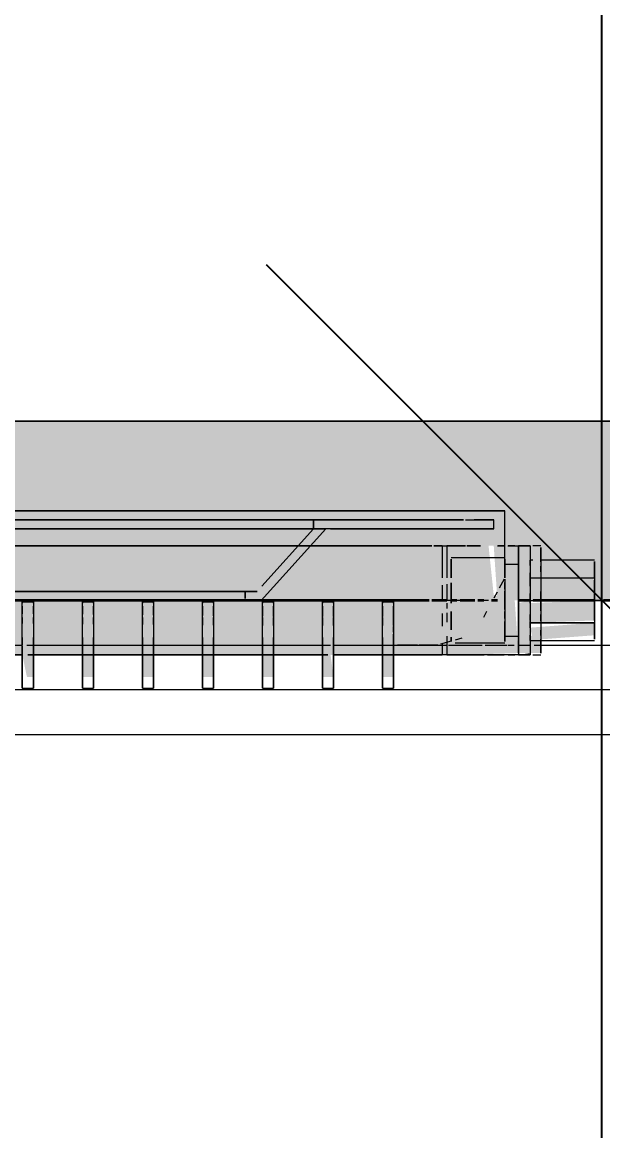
# Model space of a CAD drawing. Header units: millimetres. Extents: x -4029 to 232974, y -8553 to 104777.
# Drawn here: x 224783 to 224847.7, y 4140 to 4264.5 of the extents above; entities that cross this region are included whole.
import ezdxf

# ---------------------------------------------------------------- set-up
doc = ezdxf.new("R2010")
doc.units = ezdxf.units.MM
doc.linetypes.add('200_ШТРИХ_ш1п0_6_', pattern=[80, 50, -30])
for name, color, linetype, lineweight in [('5.1) Перегародка WD6', 6, 'Continuous', 9), ('A-AREA-1', 7, '200_ШТРИХ_ш1п0_6_', 35), ('A-FLOR', 7, 'Continuous', 9), ('E-LITE-EQPM', 7, 'Continuous', 9), ('S-STRS-4', 7, 'Continuous', 15)]:
    doc.layers.add(name, color=color, linetype=linetype, lineweight=lineweight)
doc.layers.add('E-LITE-EQPM-1', color=7, linetype='Continuous', lineweight=9, transparency=1)
doc.layers.add('E-LITE-EQPM-2', color=7, linetype='Continuous', lineweight=9, true_color=0x9bc7e8)
doc.layers.add('E-LITE-EQPM-3', color=7, linetype='Continuous', lineweight=9, true_color=0x7f7f7f, transparency=1)
doc.styles.add('ISOCPEUR_3', font='isocpeur.ttf', dxfattribs={"width": 0.9, "height": 125})
doc.dimstyles.new('ISO-2_5_0_9К_БОЛЬШОЙ_4', dxfattribs={"dimscale": 304.8, "dimtxt": 124.497647, "dimasz": 0.246063, "dimexe": 0.19685, "dimexo": 0.492126, "dimgap": 0, "dimtad": 1, "dimdec": 0, "dimrnd": 10, "dimzin": 0, "dimdsep": 46, "dimtxsty": 'ISOCPEUR_3', "dimblk1": 'OBLIQUE', "dimblk2": 'OBLIQUE', "dimsah": 1, "dimcen": 0.09, "dimdle": 0.19685, "dimazin": 0, "dimtfac": 1, "dimtdec": 4, "dimtix": 1, "dimtmove": 0, "dimatfit": 3, "dimfxl": 1, "dimtvp": 1, "dimtolj": 1, "dimtzin": 0, "dimarcsym": 2})

# ---------------------------------------------------------------- blocks, each defined once
blk = doc.blocks.new('Перекрытия 2 - Перекрытия 4-32990152-Разрез 4-4')
at = {"layer": 'S-STRS-4'}
blk.add_line((-15361, 4185), (-15693, 4185), dxfattribs=at)
blk = doc.blocks.new('Прожектор - Поз 3-33104719-Разрез 4-4')
at = {"layer": 'E-LITE-EQPM-1'}
for points in [[(-15697.03, 4193.9), (-15637.5, 4193.9), (-15637.5, 4206.1), (-15764.5, 4206.1), (-15764.5, 4193.9), (-15698.27, 4193.9)], [(-15636.59, 4193.9), (-15629.5, 4194.11), (-15629.91, 4200), (-15632.25, 4200.56), (-15632.83, 4206.1), (-15637.5, 4206.1), (-15637.5, 4193.9)], [(-15629.5, 4194.11), (-15627, 4194.11), (-15627, 4195.65), (-15628.2, 4196.1), (-15628.2, 4200), (-15629.5, 4199.69), (-15629.5, 4194.72)], [(-15628.2, 4197.5), (-15621, 4197.75), (-15621, 4200), (-15628.2, 4199.69), (-15628.2, 4197.66)], [(-15626.93, 4195.65), (-15621, 4196.1), (-15621, 4197.5), (-15628.2, 4196.95), (-15627.87, 4195.65), (-15627, 4195.65)], [(-15683.63, 4191.43), (-15683.63, 4193.9), (-15684.87, 4193.9), (-15684.35, 4191.43)], [(-15676.93, 4191.43), (-15676.93, 4193.9), (-15678.17, 4193.9), (-15678.17, 4191.43)], [(-15670.23, 4191.43), (-15670.23, 4193.9), (-15671.47, 4193.9), (-15671.47, 4191.43)], [(-15664.77, 4191.43), (-15663.53, 4191.43), (-15663.53, 4193.9), (-15664.77, 4193.9), (-15664.77, 4192.91)], [(-15656.83, 4191.43), (-15656.83, 4193.9), (-15658.07, 4193.9), (-15658.07, 4191.43)], [(-15650.46, 4191.43), (-15650.13, 4191.43), (-15650.46, 4193.9), (-15651.37, 4193.9), (-15651.37, 4191.43)], [(-15643.43, 4191.43), (-15643.43, 4193.9), (-15644.67, 4193.9), (-15644.67, 4191.43)], [(-15628.2, 4193.9), (-15628.2, 4194.11), (-15629.5, 4193.9)]]:
    blk.add_hatch(color=256, dxfattribs=at).paths.add_polyline_path(points)
at = {"layer": 'E-LITE-EQPM'}
for p, q in [((-15759, 4210), (-15643, 4210)), ((-15643, 4210), (-15759, 4210)), ((-15759, 4210), (-15643, 4210)), ((-15643, 4210), (-15759, 4210)), ((-15631, 4210), (-15643, 4210)), ((-15643, 4210), (-15631.47, 4210)), ((-15632.25, 4210), (-15643, 4210)), ((-15643, 4210), (-15632.25, 4210)), ((-15631.47, 4210), (-15631, 4210)), ((-15631, 4202.5), (-15631, 4210)), ((-15751, 4208), (-15651, 4208)), ((-15652.35, 4208), (-15749.65, 4208)), ((-15749.65, 4208), (-15652.35, 4208)), ((-15652.35, 4208), (-15749.65, 4208)), ((-15658.2, 4200), (-15651, 4208)), ((-15651, 4208), (-15658.2, 4200)), ((-15652.35, 4208), (-15658.13, 4201.57)), ((-15658.13, 4201.57), (-15652.35, 4208)), ((-15652.35, 4208), (-15651, 4208)), ((-15747.94, 4206.1), (-15654.06, 4206.1)), ((-15654.06, 4206.1), (-15747.94, 4206.1)), ((-15654.06, 4206.1), (-15652.71, 4206.1)), ((-15652.71, 4206.1), (-15654.06, 4206.1)), ((-15652.71, 4206.1), (-15639.16, 4206.1)), ((-15639.16, 4206.1), (-15652.71, 4206.1)), ((-15638.93, 4206.1), (-15637.5, 4206.1)), ((-15638, 4206.1), (-15638.93, 4206.1)), ((-15638, 4206.1), (-15638, 4202.5)), ((-15637.5, 4206.1), (-15637.5, 4202.5)), ((-15628.2, 4206.1), (-15629.5, 4206.1)), ((-15629.5, 4206.1), (-15629.5, 4205.89)), ((-15629.5, 4205.89), (-15629.5, 4206.1)), ((-15629.5, 4206.1), (-15628.2, 4206.1)), ((-15629.5, 4206.1), (-15629.5, 4193.9)), ((-15628.2, 4206.1), (-15629.5, 4206.1)), ((-15629.5, 4205.89), (-15629.5, 4202.02)), ((-15629.5, 4205.28), (-15629.5, 4205.89)), ((-15629.5, 4205.89), (-15629.5, 4202)), ((-15629.5, 4205.89), (-15629.5, 4202.02)), ((-15629.5, 4200), (-15629.5, 4205.89)), ((-15628.2, 4206.1), (-15628.2, 4193.9)), ((-15627, 4206.1), (-15627.87, 4206.1)), ((-15627, 4206.1), (-15627.87, 4206.1)), ((-15627, 4205.28), (-15627, 4205.89)), ((-15627, 4205.89), (-15627, 4200)), ((-15627, 4204.31), (-15627, 4205.89)), ((-15627, 4205.89), (-15627, 4200)), ((-15631, 4204.75), (-15637.01, 4204.75)), ((-15631, 4204.75), (-15637.01, 4204.75)), ((-15637.01, 4204.59), (-15637.01, 4203.36)), ((-15637.01, 4202.51), (-15637.01, 4204.59)), ((-15637.01, 4204.59), (-15637.01, 4202.51)), ((-15637.01, 4202.51), (-15637.01, 4204.59)), ((-15631, 4202.51), (-15631, 4204.59)), ((-15631, 4204.59), (-15631, 4204.11)), ((-15631, 4204.11), (-15631, 4204.59)), ((-15631, 4204.59), (-15631, 4202.51)), ((-15629.5, 4204.31), (-15629.5, 4205.28)), ((-15627, 4204.31), (-15627, 4205.28)), ((-15637.01, 4203.36), (-15637.01, 4202.51)), ((-15631, 4204.11), (-15631, 4203.36)), ((-15631, 4203.36), (-15631, 4204.11)), ((-15629.5, 4204), (-15631, 4204)), ((-15629.5, 4204), (-15631, 4204)), ((-15631, 4203.46), (-15631, 4203.46)), ((-15631, 4203.46), (-15631, 4203.46)), ((-15631, 4203.36), (-15631, 4202.51)), ((-15631, 4202.51), (-15631, 4203.36)), ((-15629.5, 4203.05), (-15629.5, 4204.31)), ((-15629.5, 4203.46), (-15629.5, 4204)), ((-15629.5, 4204), (-15629.5, 4203.86)), ((-15629.5, 4203.86), (-15629.5, 4203.46)), ((-15629.5, 4203.46), (-15629.5, 4203.46)), ((-15627.87, 4204.5), (-15628.2, 4204.5)), ((-15627.87, 4204.5), (-15628.2, 4204.5)), ((-15628.2, 4203.9), (-15628.2, 4204.5)), ((-15628.2, 4204.5), (-15628.2, 4204.35)), ((-15628.2, 4204.35), (-15628.2, 4203.9)), ((-15628.2, 4203.9), (-15628.2, 4204.35)), ((-15628.2, 4204.35), (-15628.2, 4203.9)), ((-15621, 4204.5), (-15627, 4204.5)), ((-15621, 4204.5), (-15627, 4204.5)), ((-15627, 4203.19), (-15627, 4203.81)), ((-15627, 4203.19), (-15627, 4203.81)), ((-15621, 4203.18), (-15621, 4204.35)), ((-15621, 4204.35), (-15621, 4200)), ((-15621, 4202.52), (-15621, 4204.35)), ((-15621, 4204.35), (-15621, 4200)), ((-15631.07, 4202.37), (-15631.63, 4201.35)), ((-15631, 4202.37), (-15631, 4200)), ((-15631, 4202.37), (-15631, 4200)), ((-15629.5, 4200), (-15629.5, 4203.05)), ((-15629.5, 4202), (-15629.5, 4202.83)), ((-15629.5, 4202.83), (-15629.5, 4202)), ((-15629.5, 4202), (-15629.5, 4202.83)), ((-15629.5, 4202.83), (-15629.5, 4202)), ((-15628.2, 4202.29), (-15628.2, 4203.06)), ((-15628.2, 4202.29), (-15628.2, 4203.06)), ((-15628.2, 4202.5), (-15627, 4202.5)), ((-15628.2, 4202.5), (-15627, 4202.5)), ((-15628.2, 4202.5), (-15627, 4202.5)), ((-15628.2, 4202.5), (-15627, 4202.5)), ((-15628.2, 4202.25), (-15628.2, 4201.59)), ((-15628.2, 4201.59), (-15628.2, 4202.25)), ((-15628.2, 4201.58), (-15628.2, 4202.25)), ((-15628.2, 4202.25), (-15628.2, 4201.58)), ((-15628.2, 4202.25), (-15628.2, 4201.58)), ((-15628.2, 4202.25), (-15628.2, 4201.59)), ((-15628.2, 4201.59), (-15628.2, 4202.25)), ((-15628.2, 4201.58), (-15628.2, 4202.25)), ((-15628.2, 4202.25), (-15628.2, 4201.58)), ((-15627, 4202.5), (-15621, 4202.5)), ((-15627, 4202.5), (-15621, 4202.5)), ((-15627, 4202.5), (-15621, 4202.5)), ((-15627, 4202.5), (-15621, 4202.5)), ((-15621, 4202.52), (-15621, 4203.18)), ((-15621, 4200), (-15621, 4202.25)), ((-15621, 4200), (-15621, 4202.25)), ((-15621, 4202.25), (-15621, 4200)), ((-15621, 4201.16), (-15621, 4202.25)), ((-15621, 4200), (-15621, 4202.25)), ((-15621, 4202.25), (-15621, 4200)), ((-15658.65, 4201), (-15743.35, 4201)), ((-15742, 4201), (-15660, 4201)), ((-15660, 4201), (-15742, 4201)), ((-15660, 4201), (-15742, 4201)), ((-15742, 4201), (-15660, 4201)), ((-15660, 4201), (-15742, 4201)), ((-15660, 4201), (-15660, 4200.21)), ((-15660, 4201), (-15660, 4200.21)), ((-15660, 4201), (-15660, 4200.21)), ((-15660, 4201), (-15658.65, 4201)), ((-15660, 4200.21), (-15660, 4201)), ((-15638, 4201.7), (-15638, 4200)), ((-15637.5, 4201.82), (-15637.5, 4200)), ((-15637.01, 4201.94), (-15637.01, 4200)), ((-15637.01, 4200), (-15637.01, 4201.94)), ((-15637.01, 4201.94), (-15637.01, 4200)), ((-15637.01, 4200), (-15637.01, 4201.94)), ((-15631.86, 4200.92), (-15632.23, 4200.25)), ((-15631, 4201.23), (-15631, 4202.01)), ((-15631, 4201.23), (-15631, 4202.01)), ((-15631, 4202), (-15631, 4201.24)), ((-15631, 4201.24), (-15631, 4202)), ((-15631, 4202), (-15631, 4201.24)), ((-15631, 4201.24), (-15631, 4202)), ((-15631, 4200), (-15631, 4201.04)), ((-15631, 4201.04), (-15631, 4200)), ((-15631, 4200), (-15631, 4201.04)), ((-15631, 4200), (-15631, 4201.04)), ((-15631, 4201.04), (-15631, 4200)), ((-15631, 4200), (-15631, 4201.04)), ((-15629.5, 4200), (-15629.5, 4201.04)), ((-15629.5, 4201.04), (-15629.5, 4200)), ((-15629.5, 4201.04), (-15629.5, 4200)), ((-15629.5, 4201.04), (-15629.5, 4200)), ((-15629.5, 4201.04), (-15629.5, 4200)), ((-15629.5, 4200), (-15629.5, 4201.04)), ((-15629.5, 4201.04), (-15629.5, 4200)), ((-15627, 4200), (-15627, 4200.98)), ((-15627, 4200), (-15627, 4200.98)), ((-15621, 4200), (-15621, 4201.16)), ((-15717.9, 4200), (-15660, 4200)), ((-15660, 4200), (-15717.9, 4200)), ((-15660, 4200), (-15717.9, 4200)), ((-15717.9, 4200), (-15660, 4200)), ((-15660, 4200), (-15717.9, 4200)), ((-15658.2, 4200), (-15717.9, 4200)), ((-15683.63, 4199.84), (-15684.87, 4199.84)), ((-15684.87, 4199.84), (-15684.87, 4199.68)), ((-15684.87, 4199.68), (-15684.87, 4199.84)), ((-15684.87, 4199.84), (-15683.63, 4199.84)), ((-15684.87, 4199.84), (-15684.87, 4199.68)), ((-15684.87, 4197.2), (-15684.87, 4199.68)), ((-15683.63, 4199.68), (-15683.63, 4199.84)), ((-15683.63, 4199.84), (-15683.63, 4199.68)), ((-15683.63, 4199.68), (-15683.63, 4199.84)), ((-15683.63, 4199.68), (-15683.63, 4197.2)), ((-15676.93, 4199.84), (-15678.17, 4199.84)), ((-15678.17, 4199.84), (-15678.17, 4199.68)), ((-15678.17, 4199.68), (-15678.17, 4199.84)), ((-15678.17, 4199.84), (-15676.93, 4199.84)), ((-15678.17, 4199.84), (-15678.17, 4199.68)), ((-15678.17, 4197.2), (-15678.17, 4199.68)), ((-15676.93, 4199.68), (-15676.93, 4199.84)), ((-15676.93, 4199.84), (-15676.93, 4199.68)), ((-15676.93, 4199.68), (-15676.93, 4199.84)), ((-15676.93, 4199.68), (-15676.93, 4197.2)), ((-15670.23, 4199.84), (-15671.47, 4199.84)), ((-15671.47, 4199.84), (-15671.47, 4199.68)), ((-15671.47, 4199.68), (-15671.47, 4199.84)), ((-15671.47, 4199.84), (-15670.23, 4199.84)), ((-15671.47, 4199.84), (-15671.47, 4199.68)), ((-15671.47, 4197.2), (-15671.47, 4199.68)), ((-15670.23, 4199.68), (-15670.23, 4199.84)), ((-15670.23, 4199.84), (-15670.23, 4199.68)), ((-15670.23, 4199.68), (-15670.23, 4199.84)), ((-15670.23, 4199.68), (-15670.23, 4197.2)), ((-15663.53, 4199.84), (-15664.77, 4199.84)), ((-15664.77, 4199.84), (-15664.77, 4199.68)), ((-15664.77, 4199.68), (-15664.77, 4199.84)), ((-15664.77, 4199.84), (-15663.53, 4199.84)), ((-15664.77, 4199.84), (-15664.77, 4199.68)), ((-15664.77, 4197.2), (-15664.77, 4199.68)), ((-15663.53, 4199.68), (-15663.53, 4199.84)), ((-15663.53, 4199.84), (-15663.53, 4199.68)), ((-15663.53, 4199.68), (-15663.53, 4199.84)), ((-15663.53, 4199.68), (-15663.53, 4197.2)), ((-15658.2, 4200), (-15660, 4200)), ((-15656.83, 4199.84), (-15658.07, 4199.84)), ((-15658.07, 4199.84), (-15658.07, 4199.68)), ((-15658.07, 4199.68), (-15658.07, 4199.84)), ((-15658.07, 4199.84), (-15656.83, 4199.84)), ((-15658.07, 4199.84), (-15658.07, 4199.68)), ((-15658.07, 4198.24), (-15658.07, 4199.68)), ((-15656.83, 4199.68), (-15656.83, 4199.84)), ((-15656.83, 4199.84), (-15656.83, 4199.68)), ((-15656.83, 4199.68), (-15656.83, 4199.84)), ((-15656.83, 4199.68), (-15656.83, 4197.2)), ((-15650.13, 4199.84), (-15651.37, 4199.84)), ((-15651.37, 4199.84), (-15651.37, 4199.68)), ((-15651.37, 4199.68), (-15651.37, 4199.84)), ((-15651.37, 4199.84), (-15650.13, 4199.84)), ((-15651.37, 4199.84), (-15651.37, 4199.68)), ((-15651.37, 4197.2), (-15651.37, 4199.68)), ((-15650.13, 4199.68), (-15650.13, 4199.84)), ((-15650.13, 4199.84), (-15650.13, 4199.68)), ((-15650.13, 4199.68), (-15650.13, 4199.84)), ((-15650.13, 4199.68), (-15650.13, 4197.2)), ((-15643.43, 4199.84), (-15644.67, 4199.84)), ((-15644.67, 4199.84), (-15644.67, 4199.68)), ((-15644.67, 4199.68), (-15644.67, 4199.84)), ((-15644.67, 4199.84), (-15643.43, 4199.84)), ((-15644.67, 4199.84), (-15644.67, 4199.68)), ((-15644.67, 4197.2), (-15644.67, 4199.68)), ((-15643.43, 4199.68), (-15643.43, 4199.84)), ((-15643.43, 4199.84), (-15643.43, 4199.68)), ((-15643.43, 4199.68), (-15643.43, 4199.84)), ((-15643.43, 4199.68), (-15643.43, 4197.2)), ((-15637.5, 4199.69), (-15637.5, 4199.08)), ((-15637.01, 4200), (-15637.01, 4199.68)), ((-15637.01, 4199.68), (-15637.01, 4200)), ((-15637.01, 4200), (-15637.01, 4199.68)), ((-15637.01, 4199.68), (-15637.01, 4200)), ((-15631, 4199.68), (-15631, 4200)), ((-15631, 4200), (-15631, 4195.41)), ((-15631, 4200), (-15631, 4199.68)), ((-15631, 4198.96), (-15631, 4200)), ((-15631, 4199.68), (-15631, 4200)), ((-15631, 4200), (-15631, 4195.41)), ((-15631, 4200), (-15631, 4199.68)), ((-15631, 4198.96), (-15631, 4200)), ((-15631, 4198.96), (-15631, 4199.68)), ((-15631, 4199.68), (-15631, 4198.96)), ((-15631, 4198.96), (-15631, 4199.68)), ((-15631, 4199.68), (-15631, 4198.96)), ((-15629.5, 4198.96), (-15629.5, 4200)), ((-15629.5, 4200), (-15629.5, 4198.96)), ((-15629.5, 4200), (-15629.5, 4198.96)), ((-15629.5, 4199.68), (-15629.5, 4200)), ((-15629.5, 4200), (-15629.5, 4198.96)), ((-15629.5, 4199.68), (-15629.5, 4200)), ((-15629.5, 4198.96), (-15629.5, 4200)), ((-15629.5, 4200), (-15629.5, 4198.96)), ((-15629.5, 4199.69), (-15629.5, 4198.96)), ((-15629.5, 4198.42), (-15629.5, 4199.68)), ((-15629.5, 4194.11), (-15629.5, 4199.68)), ((-15628.2, 4200.76), (-15628.2, 4200)), ((-15628.2, 4200), (-15628.2, 4200.76)), ((-15628.2, 4200), (-15628.2, 4200.76)), ((-15628.2, 4200.76), (-15628.2, 4200)), ((-15628.2, 4200.76), (-15628.2, 4200)), ((-15628.2, 4200.76), (-15628.2, 4200)), ((-15628.2, 4200), (-15628.2, 4200.76)), ((-15628.2, 4200), (-15628.2, 4200.76)), ((-15628.2, 4200.76), (-15628.2, 4200)), ((-15628.2, 4200), (-15628.2, 4199.68)), ((-15628.2, 4199.68), (-15628.2, 4200)), ((-15628.2, 4199.69), (-15628.2, 4200)), ((-15628.2, 4200), (-15628.2, 4199.69)), ((-15628.2, 4200), (-15627.87, 4200)), ((-15628.2, 4200), (-15627.87, 4200)), ((-15628.2, 4200), (-15628.2, 4199.68)), ((-15628.2, 4199.68), (-15628.2, 4200)), ((-15628.2, 4199.69), (-15628.2, 4200)), ((-15628.2, 4200), (-15628.2, 4199.69)), ((-15628.2, 4200), (-15627.87, 4200)), ((-15628.2, 4200), (-15627.87, 4200)), ((-15627.87, 4200), (-15627, 4200)), ((-15627.87, 4200), (-15627, 4200)), ((-15627.87, 4200), (-15627, 4200)), ((-15627.87, 4200), (-15627, 4200)), ((-15627, 4199.68), (-15627, 4200)), ((-15627, 4200), (-15627, 4194.11)), ((-15627, 4200), (-15621, 4200)), ((-15627, 4200), (-15621, 4200)), ((-15627, 4199.68), (-15627, 4200)), ((-15627, 4200), (-15627, 4194.11)), ((-15627, 4200), (-15621, 4200)), ((-15627, 4200), (-15621, 4200)), ((-15627, 4198.83), (-15627, 4199.68)), ((-15627, 4198.83), (-15627, 4199.68)), ((-15621, 4197.75), (-15621, 4200)), ((-15621, 4200), (-15621, 4195.65)), ((-15621, 4197.75), (-15621, 4200)), ((-15621, 4200), (-15621, 4197.75)), ((-15621, 4197.75), (-15621, 4200)), ((-15621, 4200), (-15621, 4195.65)), ((-15621, 4197.75), (-15621, 4200)), ((-15621, 4200), (-15621, 4197.75)), ((-15684.87, 4199.36), (-15684.87, 4198.51)), ((-15684.87, 4199.35), (-15684.87, 4198.53)), ((-15683.63, 4198.5), (-15683.63, 4199.36)), ((-15683.63, 4198.52), (-15683.63, 4199.35)), ((-15678.17, 4199.36), (-15678.17, 4198.44)), ((-15678.17, 4199.35), (-15678.17, 4198.46)), ((-15676.93, 4198.43), (-15676.93, 4199.36)), ((-15676.93, 4198.45), (-15676.93, 4199.35)), ((-15671.47, 4199.36), (-15671.47, 4198.37)), ((-15671.47, 4199.35), (-15671.47, 4198.39)), ((-15670.23, 4198.35), (-15670.23, 4199.36)), ((-15670.23, 4198.38), (-15670.23, 4199.35)), ((-15664.77, 4199.36), (-15664.77, 4198.29)), ((-15664.77, 4199.35), (-15664.77, 4198.32)), ((-15663.53, 4198.28), (-15663.53, 4199.36)), ((-15663.53, 4198.31), (-15663.53, 4199.35)), ((-15658.07, 4199.36), (-15658.07, 4198.22)), ((-15658.07, 4199.35), (-15658.07, 4198.25)), ((-15656.83, 4198.21), (-15656.83, 4199.36)), ((-15656.83, 4198.24), (-15656.83, 4199.35)), ((-15651.37, 4199.36), (-15651.37, 4198.21)), ((-15651.37, 4199.35), (-15651.37, 4198.24)), ((-15650.13, 4198.21), (-15650.13, 4199.36)), ((-15650.13, 4198.24), (-15650.13, 4199.35)), ((-15644.67, 4199.36), (-15644.67, 4198.21)), ((-15644.67, 4199.35), (-15644.67, 4198.24)), ((-15643.43, 4198.06), (-15643.43, 4199.36)), ((-15643.43, 4198.24), (-15643.43, 4199.35)), ((-15638, 4198.54), (-15638, 4197.11)), ((-15637.5, 4198.59), (-15637.5, 4197.58)), ((-15637.01, 4198.77), (-15637.01, 4196.69)), ((-15637.01, 4196.69), (-15637.01, 4198.77)), ((-15637.01, 4198.77), (-15637.01, 4197.62)), ((-15637.01, 4196.69), (-15637.01, 4198.77)), ((-15633.04, 4198.77), (-15633.41, 4198.08)), ((-15631, 4197.99), (-15631, 4198.77)), ((-15631, 4197.99), (-15631, 4198.77)), ((-15631, 4198.76), (-15631, 4198)), ((-15631, 4198), (-15631, 4198.76)), ((-15631, 4198.76), (-15631, 4198)), ((-15631, 4198), (-15631, 4198.76)), ((-15629.5, 4196.95), (-15629.5, 4198.42)), ((-15628.2, 4197.75), (-15628.2, 4198.42)), ((-15628.2, 4198.42), (-15628.2, 4197.75)), ((-15628.2, 4198.42), (-15628.2, 4197.75)), ((-15628.2, 4197.75), (-15628.2, 4198.42)), ((-15628.2, 4198.42), (-15628.2, 4197.75)), ((-15628.2, 4198.41), (-15628.2, 4197.75)), ((-15628.2, 4197.75), (-15628.2, 4198.41)), ((-15628.2, 4198.41), (-15628.2, 4197.75)), ((-15628.2, 4197.75), (-15628.2, 4198.41)), ((-15627, 4197.73), (-15627, 4198.42)), ((-15627, 4197.73), (-15627, 4198.42)), ((-15684.87, 4198.07), (-15684.87, 4197.41)), ((-15684.87, 4198.05), (-15684.87, 4197.44)), ((-15683.63, 4197.4), (-15683.63, 4198.07)), ((-15683.63, 4197.43), (-15683.63, 4198.05)), ((-15678.17, 4198.07), (-15678.17, 4197.35)), ((-15678.17, 4198.05), (-15678.17, 4197.38)), ((-15676.93, 4197.34), (-15676.93, 4198.07)), ((-15676.93, 4197.37), (-15676.93, 4198.05)), ((-15671.47, 4198.07), (-15671.47, 4197.3)), ((-15671.47, 4198.05), (-15671.47, 4197.33)), ((-15670.23, 4197.29), (-15670.23, 4198.07)), ((-15670.23, 4197.32), (-15670.23, 4198.05)), ((-15664.77, 4198.07), (-15664.77, 4197.24)), ((-15664.77, 4198.05), (-15664.77, 4197.27)), ((-15663.53, 4197.23), (-15663.53, 4198.07)), ((-15663.53, 4197.26), (-15663.53, 4198.05)), ((-15658.07, 4197.2), (-15658.07, 4198.24)), ((-15658.07, 4198.07), (-15658.07, 4197.2)), ((-15658.07, 4198.05), (-15658.07, 4197.22)), ((-15656.83, 4197.2), (-15656.83, 4198.07)), ((-15656.83, 4197.22), (-15656.83, 4198.05)), ((-15651.37, 4198.07), (-15651.37, 4197.2)), ((-15651.37, 4198.05), (-15651.37, 4197.22)), ((-15650.13, 4197.2), (-15650.13, 4198.07)), ((-15650.13, 4197.22), (-15650.13, 4198.05)), ((-15644.67, 4198.07), (-15644.67, 4197.2)), ((-15644.67, 4198.05), (-15644.67, 4197.22)), ((-15643.43, 4197.2), (-15643.43, 4198.07)), ((-15643.43, 4197.22), (-15643.43, 4198.05)), ((-15637.01, 4197.62), (-15637.01, 4196.69)), ((-15631, 4195.41), (-15631, 4197.62)), ((-15631, 4196.64), (-15631, 4197.62)), ((-15629.5, 4198), (-15629.5, 4197.17)), ((-15629.5, 4197.17), (-15629.5, 4198)), ((-15629.5, 4198), (-15629.5, 4194.11)), ((-15629.5, 4198), (-15629.5, 4197.17)), ((-15629.5, 4197.17), (-15629.5, 4198)), ((-15629.5, 4197.98), (-15629.5, 4194.11)), ((-15629.5, 4197.98), (-15629.5, 4194.11)), ((-15628.2, 4196.94), (-15628.2, 4197.65)), ((-15628.2, 4196.94), (-15628.2, 4197.65)), ((-15628.2, 4197.5), (-15627.87, 4197.5)), ((-15627.87, 4197.5), (-15628.2, 4197.5)), ((-15628.2, 4197.5), (-15627.87, 4197.5)), ((-15627.87, 4197.5), (-15628.2, 4197.5)), ((-15627.87, 4197.5), (-15627, 4197.5)), ((-15627, 4197.5), (-15627.87, 4197.5)), ((-15627.87, 4197.5), (-15627, 4197.5)), ((-15627, 4197.5), (-15627.87, 4197.5)), ((-15627, 4197.5), (-15621, 4197.5)), ((-15621, 4197.5), (-15627, 4197.5)), ((-15627, 4197.5), (-15621, 4197.5)), ((-15621, 4197.5), (-15627, 4197.5)), ((-15621, 4195.65), (-15621, 4197.48)), ((-15621, 4195.65), (-15621, 4197.48)), ((-15684.87, 4195.86), (-15684.87, 4196.89)), ((-15684.87, 4195.86), (-15684.87, 4195)), ((-15684.87, 4195), (-15684.87, 4195.86)), ((-15683.63, 4196.89), (-15683.63, 4195.22)), ((-15683.63, 4195), (-15683.63, 4195.86)), ((-15678.17, 4195.86), (-15678.17, 4196.89)), ((-15678.17, 4195.86), (-15678.17, 4195.22)), ((-15678.17, 4195), (-15678.17, 4195.86)), ((-15676.93, 4196.89), (-15676.93, 4195.22)), ((-15676.93, 4195), (-15676.93, 4195.86)), ((-15671.47, 4195), (-15671.47, 4196.89)), ((-15671.47, 4195.86), (-15671.47, 4195.22)), ((-15670.23, 4196.89), (-15670.23, 4195.22)), ((-15670.23, 4195), (-15670.23, 4195.86)), ((-15664.77, 4195.22), (-15664.77, 4196.89)), ((-15664.77, 4195.86), (-15664.77, 4195.22)), ((-15663.53, 4196.89), (-15663.53, 4195.22)), ((-15663.53, 4195), (-15663.53, 4195.86)), ((-15658.07, 4195), (-15658.07, 4196.89)), ((-15658.07, 4195.86), (-15658.07, 4195.22)), ((-15656.83, 4196.89), (-15656.83, 4195.22)), ((-15656.83, 4195.22), (-15656.83, 4195.86)), ((-15651.37, 4195), (-15651.37, 4196.89)), ((-15651.37, 4195.86), (-15651.37, 4195.22)), ((-15650.13, 4196.89), (-15650.13, 4195.22)), ((-15650.13, 4195), (-15650.13, 4195.86)), ((-15644.67, 4195.86), (-15644.67, 4196.89)), ((-15644.67, 4195.86), (-15644.67, 4195.22)), ((-15644.67, 4195), (-15644.67, 4195.86)), ((-15643.43, 4196.43), (-15643.43, 4197.08)), ((-15643.43, 4196.89), (-15643.43, 4195.22)), ((-15643.43, 4195.22), (-15643.43, 4195.86)), ((-15637.5, 4195.99), (-15637.5, 4195.16)), ((-15637.01, 4195.89), (-15637.01, 4195.41)), ((-15637.01, 4195.41), (-15637.01, 4195.89)), ((-15637.01, 4195.89), (-15637.01, 4195.41)), ((-15637.01, 4195.41), (-15637.01, 4195.89)), ((-15631, 4195.41), (-15631, 4196.64)), ((-15631, 4196.54), (-15631, 4196.14)), ((-15631, 4196.14), (-15631, 4196.54)), ((-15631, 4196.54), (-15631, 4196.54)), ((-15631, 4196), (-15629.5, 4196)), ((-15631, 4196), (-15629.5, 4196)), ((-15629.5, 4195.69), (-15629.5, 4196.95)), ((-15629.5, 4196.54), (-15629.5, 4196.54)), ((-15629.5, 4196.54), (-15629.5, 4196.14)), ((-15629.5, 4196.14), (-15629.5, 4196.54)), ((-15628.2, 4196.1), (-15628.2, 4195.65)), ((-15628.2, 4195.65), (-15628.2, 4196.1)), ((-15628.2, 4196.1), (-15628.2, 4195.65)), ((-15628.2, 4195.5), (-15628.2, 4196.1)), ((-15627, 4196.07), (-15627, 4196.68)), ((-15627, 4196.07), (-15627, 4196.68)), ((-15717.13, 4195), (-15684.87, 4195)), ((-15684.87, 4195.82), (-15684.87, 4195.19)), ((-15683.63, 4195.19), (-15683.63, 4195.82)), ((-15683.63, 4195.22), (-15683.63, 4195)), ((-15683.63, 4195), (-15678.17, 4195)), ((-15678.17, 4195.82), (-15678.17, 4195.19)), ((-15678.17, 4195.22), (-15678.17, 4195)), ((-15676.93, 4195.19), (-15676.93, 4195.82)), ((-15676.93, 4195.22), (-15676.93, 4195)), ((-15676.93, 4195), (-15671.47, 4195)), ((-15671.47, 4195.82), (-15671.47, 4195.19)), ((-15671.47, 4195.22), (-15671.47, 4195)), ((-15670.23, 4195.19), (-15670.23, 4195.82)), ((-15670.23, 4195.22), (-15670.23, 4195)), ((-15670.23, 4195), (-15664.77, 4195)), ((-15664.77, 4195.82), (-15664.77, 4195.19)), ((-15664.77, 4195.22), (-15664.77, 4195)), ((-15664.77, 4195), (-15664.77, 4195.22)), ((-15663.53, 4195.19), (-15663.53, 4195.82)), ((-15663.53, 4195.22), (-15663.53, 4195)), ((-15663.53, 4195), (-15658.07, 4195)), ((-15658.07, 4195.82), (-15658.07, 4195.19)), ((-15658.07, 4195.22), (-15658.07, 4195)), ((-15656.83, 4195.19), (-15656.83, 4195.82)), ((-15656.83, 4195), (-15656.83, 4195.22)), ((-15656.83, 4195.22), (-15656.83, 4195)), ((-15656.83, 4195), (-15651.37, 4195)), ((-15651.37, 4195.82), (-15651.37, 4195.19)), ((-15651.37, 4195.22), (-15651.37, 4195)), ((-15650.13, 4195.19), (-15650.13, 4195.82)), ((-15650.13, 4195.22), (-15650.13, 4195)), ((-15650.13, 4195), (-15644.67, 4195)), ((-15644.67, 4195.82), (-15644.67, 4195.19)), ((-15644.67, 4195.22), (-15644.67, 4195)), ((-15643.43, 4195), (-15643.43, 4195.22)), ((-15643.43, 4195.22), (-15643.43, 4195)), ((-15643.43, 4195), (-15643, 4195)), ((-15640.75, 4195), (-15643, 4195)), ((-15639.82, 4195), (-15640.57, 4195)), ((-15638.5, 4195), (-15639.82, 4195)), ((-15637.01, 4195.44), (-15638.19, 4195.09)), ((-15638, 4195.11), (-15638, 4193.9)), ((-15637.5, 4195.16), (-15637.5, 4193.9)), ((-15635.8, 4195.79), (-15636.57, 4195.57)), ((-15636.56, 4195.25), (-15631, 4195.25)), ((-15636.56, 4195.25), (-15631, 4195.25)), ((-15629.5, 4194.11), (-15629.5, 4195.69)), ((-15628.2, 4195.65), (-15628.2, 4195.5)), ((-15628.2, 4195.5), (-15627, 4195.5)), ((-15628.2, 4195.5), (-15627, 4195.5)), ((-15627, 4194.11), (-15627, 4195.65)), ((-15627, 4194.72), (-15627, 4195.65)), ((-15627, 4195.5), (-15621, 4195.5)), ((-15627, 4195.5), (-15621, 4195.5)), ((-15627, 4194.11), (-15627, 4194.72)), ((-15690.33, 4193.9), (-15684.87, 4193.9)), ((-15684.87, 4193.9), (-15690.33, 4193.9)), ((-15684.25, 4193.9), (-15683.63, 4193.9)), ((-15683.63, 4193.9), (-15684.25, 4193.9)), ((-15683.63, 4193.9), (-15678.17, 4193.9)), ((-15678.17, 4193.9), (-15683.63, 4193.9)), ((-15678.17, 4193.9), (-15676.93, 4193.9)), ((-15676.93, 4193.9), (-15678.17, 4193.9)), ((-15676.93, 4193.9), (-15671.47, 4193.9)), ((-15671.47, 4193.9), (-15676.93, 4193.9)), ((-15671.47, 4193.9), (-15670.23, 4193.9)), ((-15670.23, 4193.9), (-15671.47, 4193.9)), ((-15670.23, 4193.9), (-15664.77, 4193.9)), ((-15664.77, 4193.9), (-15670.23, 4193.9)), ((-15664.77, 4193.9), (-15663.53, 4193.9)), ((-15663.53, 4193.9), (-15664.77, 4193.9)), ((-15663.53, 4193.9), (-15658.07, 4193.9)), ((-15658.07, 4193.9), (-15663.53, 4193.9)), ((-15658.07, 4193.9), (-15656.83, 4193.9)), ((-15656.83, 4193.9), (-15658.07, 4193.9)), ((-15656.83, 4193.9), (-15651.37, 4193.9)), ((-15651.37, 4193.9), (-15656.83, 4193.9)), ((-15651.37, 4193.9), (-15650.75, 4193.9)), ((-15650.75, 4193.9), (-15651.37, 4193.9)), ((-15650.13, 4193.9), (-15644.67, 4193.9)), ((-15644.67, 4193.9), (-15650.13, 4193.9)), ((-15644.67, 4193.9), (-15643.43, 4193.9)), ((-15643.43, 4193.9), (-15644.67, 4193.9)), ((-15643.43, 4193.9), (-15638, 4193.9)), ((-15637.5, 4193.9), (-15643.43, 4193.9)), ((-15629.5, 4194.11), (-15629.5, 4194.11)), ((-15629.5, 4193.9), (-15628.2, 4193.9)), ((-15628.2, 4193.9), (-15629.5, 4193.9)), ((-15629.5, 4193.9), (-15628.2, 4193.9)), ((-15627.87, 4193.9), (-15627, 4193.9)), ((-15627.87, 4193.9), (-15627, 4193.9)), ((-15684.87, 4190.19), (-15683.63, 4190.19)), ((-15684.87, 4190.19), (-15683.63, 4190.19)), ((-15678.17, 4190.19), (-15676.93, 4190.19)), ((-15678.17, 4190.19), (-15676.93, 4190.19)), ((-15671.47, 4190.19), (-15670.23, 4190.19)), ((-15671.47, 4190.19), (-15670.23, 4190.19)), ((-15664.77, 4190.19), (-15663.53, 4190.19)), ((-15664.77, 4190.19), (-15663.53, 4190.19)), ((-15658.07, 4190.19), (-15656.83, 4190.19)), ((-15658.07, 4190.19), (-15656.83, 4190.19)), ((-15651.37, 4190.19), (-15650.13, 4190.19)), ((-15651.37, 4190.19), (-15650.13, 4190.19)), ((-15644.67, 4190.19), (-15643.43, 4190.19)), ((-15644.67, 4190.19), (-15643.43, 4190.19))]:
    blk.add_line(p, q, dxfattribs=at)
at = {"layer": 'E-LITE-EQPM', "flags": 128}
for points in [[(-15684.87, 4190.19), (-15684.87, 4190.51), (-15684.87, 4191.43), (-15684.87, 4192.91), (-15684.87, 4194.87), (-15684.87, 4197.22), (-15684.87, 4199.84)], [(-15683.63, 4199.84), (-15683.63, 4197.22), (-15683.63, 4194.87), (-15683.63, 4192.91), (-15683.63, 4191.43), (-15683.63, 4190.51), (-15683.63, 4190.19)], [(-15678.17, 4190.19), (-15678.17, 4190.51), (-15678.17, 4191.43), (-15678.17, 4192.91), (-15678.17, 4194.87), (-15678.17, 4197.22), (-15678.17, 4199.84)], [(-15676.93, 4199.84), (-15676.93, 4197.22), (-15676.93, 4194.87), (-15676.93, 4192.91), (-15676.93, 4191.43), (-15676.93, 4190.51), (-15676.93, 4190.19)], [(-15671.47, 4190.19), (-15671.47, 4190.51), (-15671.47, 4191.43), (-15671.47, 4192.91), (-15671.47, 4194.87), (-15671.47, 4197.22), (-15671.47, 4199.84)], [(-15670.23, 4199.84), (-15670.23, 4197.22), (-15670.23, 4194.87), (-15670.23, 4192.91), (-15670.23, 4191.43), (-15670.23, 4190.51), (-15670.23, 4190.19)], [(-15664.77, 4190.19), (-15664.77, 4190.51), (-15664.77, 4191.43), (-15664.77, 4192.91), (-15664.77, 4194.87), (-15664.77, 4197.22), (-15664.77, 4199.84)], [(-15663.53, 4199.84), (-15663.53, 4197.22), (-15663.53, 4194.87), (-15663.53, 4192.91), (-15663.53, 4191.43), (-15663.53, 4190.51), (-15663.53, 4190.19)], [(-15658.07, 4190.19), (-15658.07, 4190.51), (-15658.07, 4191.43), (-15658.07, 4192.91), (-15658.07, 4194.87), (-15658.07, 4197.22), (-15658.07, 4199.84)], [(-15656.83, 4199.84), (-15656.83, 4197.22), (-15656.83, 4194.87), (-15656.83, 4192.91), (-15656.83, 4191.43), (-15656.83, 4190.51), (-15656.83, 4190.19)], [(-15651.37, 4190.19), (-15651.37, 4190.51), (-15651.37, 4191.43), (-15651.37, 4192.91), (-15651.37, 4194.87), (-15651.37, 4197.22), (-15651.37, 4199.84)], [(-15650.13, 4199.84), (-15650.13, 4197.22), (-15650.13, 4194.87), (-15650.13, 4192.91), (-15650.13, 4191.43), (-15650.13, 4190.51), (-15650.13, 4190.19)], [(-15644.67, 4190.19), (-15644.67, 4190.51), (-15644.67, 4191.43), (-15644.67, 4192.91), (-15644.67, 4194.87), (-15644.67, 4197.22), (-15644.67, 4199.84)], [(-15643.43, 4199.84), (-15643.43, 4197.22), (-15643.43, 4194.87), (-15643.43, 4192.91), (-15643.43, 4191.43), (-15643.43, 4190.51), (-15643.43, 4190.19)], [(-15643.43, 4191.43), (-15643.43, 4192.91), (-15643.43, 4194.87), (-15643.43, 4196.21)], [(-15684.87, 4194.87), (-15684.87, 4192.91), (-15684.87, 4191.43)], [(-15683.63, 4191.43), (-15683.63, 4192.91), (-15683.63, 4194.87)], [(-15678.17, 4194.87), (-15678.17, 4192.91), (-15678.17, 4191.43)], [(-15676.93, 4191.43), (-15676.93, 4192.91), (-15676.93, 4194.87)], [(-15671.47, 4194.87), (-15671.47, 4192.91), (-15671.47, 4191.43)], [(-15670.23, 4191.43), (-15670.23, 4192.91), (-15670.23, 4194.87)], [(-15664.77, 4194.87), (-15664.77, 4192.91), (-15664.77, 4191.43)], [(-15663.53, 4191.43), (-15663.53, 4192.91), (-15663.53, 4194.87)], [(-15658.07, 4194.87), (-15658.07, 4192.91), (-15658.07, 4191.43)], [(-15656.83, 4191.43), (-15656.83, 4192.91), (-15656.83, 4194.87)], [(-15651.37, 4194.87), (-15651.37, 4192.91), (-15651.37, 4191.43)], [(-15650.13, 4191.43), (-15650.13, 4192.91), (-15650.13, 4194.87)], [(-15644.67, 4194.87), (-15644.67, 4192.91), (-15644.67, 4191.43)], [(-15643, 4195), (-15639.21, 4195), (-15638.5, 4195)], [(-15684.87, 4191.43), (-15684.87, 4190.51), (-15684.87, 4190.19)], [(-15683.63, 4190.19), (-15683.63, 4190.51), (-15683.63, 4191.43)], [(-15678.17, 4191.43), (-15678.17, 4190.51), (-15678.17, 4190.19)], [(-15676.93, 4190.19), (-15676.93, 4190.51), (-15676.93, 4191.43)], [(-15671.47, 4191.43), (-15671.47, 4190.51), (-15671.47, 4190.19)], [(-15670.23, 4190.19), (-15670.23, 4190.51), (-15670.23, 4191.43)], [(-15664.77, 4191.43), (-15664.77, 4190.51), (-15664.77, 4190.19)], [(-15663.53, 4190.19), (-15663.53, 4190.51), (-15663.53, 4191.43)], [(-15658.07, 4191.43), (-15658.07, 4190.51), (-15658.07, 4190.19)], [(-15656.83, 4190.19), (-15656.83, 4190.51), (-15656.83, 4191.43)], [(-15651.37, 4191.43), (-15651.37, 4190.51), (-15651.37, 4190.19)], [(-15650.13, 4190.19), (-15650.13, 4190.51), (-15650.13, 4191.43)], [(-15644.67, 4191.43), (-15644.67, 4190.51), (-15644.67, 4190.19)], [(-15643.43, 4190.19), (-15643.43, 4190.51), (-15643.43, 4191.43)]]:
    blk.add_lwpolyline(points, dxfattribs=at)
at = {"layer": 'E-LITE-EQPM'}
for points in [[(-15637.5, 4206.1), (-15636.74, 4206.1), (-15636.04, 4206.1), (-15635.39, 4206.1)], [(-15635.39, 4206.1), (-15636.04, 4206.1), (-15636.73, 4206.1), (-15637.47, 4206.1)], [(-15635.25, 4206.1), (-15634.7, 4206.1), (-15634.2, 4206.1), (-15633.73, 4206.1)], [(-15633.71, 4206.1), (-15634.19, 4206.1), (-15634.7, 4206.1), (-15635.24, 4206.1)], [(-15631.84, 4206.1), (-15631.52, 4206.1), (-15631.22, 4206.1), (-15630.96, 4206.1)], [(-15631.07, 4206.1), (-15631.3, 4206.1), (-15631.54, 4206.1), (-15631.79, 4206.1)], [(-15630.69, 4206.1), (-15630.05, 4206.1), (-15629.65, 4206.1), (-15629.5, 4206.1)], [(-15629.88, 4206.1), (-15630.11, 4206.1), (-15630.37, 4206.1), (-15630.65, 4206.1)], [(-15628.2, 4206.1), (-15628.37, 4206.1), (-15628.79, 4206.1), (-15629.47, 4206.1)], [(-15629.5, 4193.9), (-15629.73, 4193.9), (-15631.29, 4193.9), (-15635.06, 4193.9), (-15637.5, 4193.9)], [(-15637.47, 4193.9), (-15636.68, 4193.9), (-15635.94, 4193.9), (-15635.25, 4193.9)], [(-15635.24, 4193.9), (-15634.55, 4193.9), (-15633.91, 4193.9), (-15633.33, 4193.9)], [(-15632.93, 4193.9), (-15632.23, 4193.9), (-15631.61, 4193.9), (-15631.07, 4193.9)], [(-15630.65, 4193.9), (-15630.37, 4193.9), (-15630.11, 4193.9), (-15629.88, 4193.9)], [(-15629.47, 4193.9), (-15628.79, 4193.9), (-15628.37, 4193.9), (-15628.2, 4193.9)]]:
    blk.add_open_spline(points, degree=3, dxfattribs=at)
at = {"layer": 'E-LITE-EQPM-2'}
for p, q in [((-15759, 4209), (-15643, 4209)), ((-15652.35, 4209), (-15749.65, 4209)), ((-15652.35, 4209), (-15749.65, 4209)), ((-15749.65, 4209), (-15652.35, 4209)), ((-15643, 4209), (-15652.35, 4209)), ((-15652.35, 4208), (-15652.35, 4209)), ((-15652.35, 4209), (-15652.35, 4208)), ((-15640.22, 4209), (-15643, 4209)), ((-15643, 4209), (-15640.22, 4209)), ((-15637.63, 4209), (-15640.22, 4209)), ((-15640.22, 4209), (-15637.63, 4209)), ((-15635.62, 4209), (-15637.63, 4209)), ((-15637.63, 4209), (-15635.62, 4209)), ((-15635.4, 4209), (-15632.62, 4209)), ((-15633.69, 4209), (-15634.44, 4209)), ((-15632.25, 4209), (-15633.69, 4209)), ((-15632.62, 4209), (-15632.25, 4209)), ((-15632.25, 4208), (-15632.25, 4209)), ((-15643, 4208), (-15759, 4208)), ((-15749.65, 4208), (-15652.35, 4208)), ((-15652.35, 4208), (-15749.65, 4208)), ((-15749.65, 4208), (-15652.35, 4208)), ((-15652.35, 4208), (-15651, 4208)), ((-15650.46, 4208), (-15643, 4208)), ((-15640.22, 4208), (-15643, 4208)), ((-15643, 4208), (-15637.63, 4208)), ((-15633.69, 4208), (-15640.22, 4208)), ((-15637.63, 4208), (-15634.49, 4208)), ((-15634.44, 4208), (-15633.69, 4208)), ((-15632.25, 4208), (-15633.69, 4208)), ((-15633.69, 4208), (-15632.62, 4208)), ((-15632.62, 4208), (-15632.25, 4208))]:
    blk.add_line(p, q, dxfattribs=at)
blk = doc.blocks.new('Кронштейн - 1180мм-33105577-Разрез 4-4')
at = {"layer": 'E-LITE-EQPM-3'}
blk.add_hatch(color=256, dxfattribs=at).paths.add_polyline_path([(-15795, 4200), (-15769.75, 4200.56), (-15769.31, 4206.1), (-15632.25, 4206.1), (-15631.84, 4200), (-15570, 4200), (-15570, 4220), (-15795, 4220)])
at = {"layer": 'E-LITE-EQPM-2'}
for p, q in [((-15795, 4220), (-15570, 4220)), ((-15570, 4220), (-15795, 4220)), ((-15717.9, 4200), (-15660, 4200)), ((-15660, 4200), (-15717.9, 4200)), ((-15660, 4200), (-15658.2, 4200)), ((-15658.2, 4200), (-15660, 4200)), ((-15658.2, 4200), (-15654.72, 4200)), ((-15654.72, 4200), (-15658.2, 4200)), ((-15654.72, 4200), (-15653.76, 4200)), ((-15653.76, 4200), (-15654.72, 4200)), ((-15653.76, 4200), (-15649.51, 4200)), ((-15649.51, 4200), (-15653.76, 4200)), ((-15649.51, 4200), (-15648.55, 4200)), ((-15648.55, 4200), (-15649.51, 4200)), ((-15648.55, 4200), (-15643.67, 4200)), ((-15643.67, 4200), (-15648.55, 4200)), ((-15643.67, 4200), (-15643, 4200)), ((-15643, 4200), (-15643.67, 4200)), ((-15643, 4200), (-15639.47, 4200)), ((-15639.47, 4200), (-15643, 4200)), ((-15639.16, 4200), (-15637.5, 4200)), ((-15637.01, 4200), (-15639.16, 4200)), ((-15637.01, 4200), (-15636.37, 4200)), ((-15634.35, 4200), (-15637.01, 4200)), ((-15636, 4200), (-15634.35, 4200)), ((-15634.02, 4200), (-15633.36, 4200)), ((-15632.83, 4200), (-15634.02, 4200)), ((-15632.49, 4200), (-15631.84, 4200)), ((-15629.5, 4200), (-15628.2, 4200)), ((-15628.2, 4200), (-15629.5, 4200)), ((-15627.87, 4200), (-15627, 4200)), ((-15627, 4200), (-15627.87, 4200)), ((-15627, 4200), (-15621, 4200)), ((-15621, 4200), (-15627, 4200)), ((-15621, 4200), (-15570, 4200)), ((-15570, 4200), (-15621, 4200))]:
    blk.add_line(p, q, dxfattribs=at)
blk = doc.blocks.new('_Oblique')
at = {"color": 0, "linetype": 'ByBlock', "lineweight": -2}
blk.add_line((-0.5, -0.5), (0.5, 0.5), dxfattribs=at)
blk = doc.blocks.new('DIMBLOCK69-Разрез 4-4')
at = {"layer": '5.1) Перегародка WD6', "color": 0, "lineweight": -2, "transparency": 16777216}
for p, q in [((224847.67, 4140), (224847.67, 5079.14)), ((224917.84, 5019.14), (224787.67, 5019.14)), ((224944.64, 4200), (224907.67, 4200))]:
    blk.add_line(p, q, dxfattribs=at)
at = {"layer": 'Defpoints', "color": 0, "transparency": 16777216}
for p in [(224847.67, 5019.14), (225067.84, 5019.14), (224794.64, 4200)]:
    blk.add_point(p, dxfattribs=at)
at = {"layer": '5.1) Перегародка WD6', "color": 0, "lineweight": -2, "transparency": 16777216, "xscale": 75, "yscale": 75, "zscale": 75}
for p, rotation in [((224847.67, 5019.14), 90), ((224847.67, 4200), 270)]:
    blk.add_blockref('_Oblique', p, dxfattribs=dict(at, rotation=rotation))
at = {"layer": '5.1) Перегародка WD6', "color": 0, "transparency": 16777216, "insert": (224785.17, 4609.57), "char_height": 125, "width": 284.4292, "attachment_point": 5, "rotation": 90, "style": 'ISOCPEUR_3'}
blk.add_mtext('\\A1;820', dxfattribs=at)

msp = doc.modelspace()

# ---------------------------------------------------------------- linework, layer by layer
at = {"layer": 'A-AREA-1'}
for p, q in [((224807.8377, 4200), (224749.9339, 4200)), ((224809.6345, 4200), (224807.8377, 4200)), ((224813.1186, 4200), (224809.6345, 4200)), ((224814.0816, 4200), (224813.1186, 4200)), ((224818.3292, 4200), (224814.0816, 4200)), ((224819.2921, 4200), (224818.3292, 4200)), ((224824.1696, 4200), (224819.2921, 4200)), ((224824.8377, 4200), (224824.1696, 4200)), ((224828.3727, 4200), (224824.8377, 4200)), ((224830.3377, 4200), (224828.6755, 4200)), ((224831.4646, 4200), (224830.826, 4200)), ((224833.4876, 4200), (224831.8391, 4200)), ((224834.4772, 4200), (224833.822, 4200)), ((224835.9946, 4200), (224835.3472, 4200)), ((224839.6377, 4200), (224838.3377, 4200)), ((224840.8377, 4200), (224839.9716, 4200)), ((224846.8377, 4200), (224840.8377, 4200)), ((224897.8378, 4200), (224846.8377, 4200))]:
    msp.add_line(p, q, dxfattribs=at)
at = {"layer": 'A-FLOR'}
for p, q in [((224749.9339, 4200), (224828.3727, 4200)), ((224828.6755, 4200), (224830.3377, 4200)), ((224830.826, 4200), (224831.4646, 4200)), ((224831.8391, 4200), (224833.4876, 4200)), ((224833.822, 4200), (224834.4772, 4200)), ((224835.3472, 4200), (224835.9946, 4200)), ((224838.3377, 4200), (224839.6377, 4200)), ((224839.9716, 4200), (225106.8377, 4200)), ((224783.4909, 4195), (224817.3793, 4195)), ((224817.6408, 4195), (224830.3377, 4195)), ((224830.5409, 4195), (224834.3071, 4195)), ((224834.614, 4195), (224837.0402, 4195)), ((224837.1438, 4195), (224837.8545, 4195)), ((224838.3377, 4195), (224839.6377, 4195)), ((224840.1085, 4195), (225106.8377, 4195)), ((225106.8377, 4190), (224774.661, 4190))]:
    msp.add_line(p, q, dxfattribs=at)

# ---------------------------------------------------------------- block references
at = {"layer": 'E-LITE-EQPM'}
msp.add_blockref('Прожектор - Поз 3-33104719-Разрез 4-4', (240467.8378, 0), dxfattribs=at)
at = {"layer": 'E-LITE-EQPM-2'}
msp.add_blockref('Кронштейн - 1180мм-33105577-Разрез 4-4', (240467.8378, 0), dxfattribs=at)
at = {"layer": 'S-STRS-4'}
msp.add_blockref('Перекрытия 2 - Перекрытия 4-32990152-Разрез 4-4', (240467.8378, 0), dxfattribs=at)

# ---------------------------------------------------------------- dimensions: what is measured, and where the dimension line sits
at = {"layer": '5.1) Перегародка WD6', "color": 18, "true_color": 0x000000}
dim = msp.add_linear_dim(base=(224847.6694, 5019.1392), p1=(224794.6363, 4200), p2=(225067.8378, 5019.1392), angle=90, dimstyle='ISO-2_5_0_9К_БОЛЬШОЙ_4', override={"dimpost": '<>', "dimfxl": 863.497621}, dxfattribs=at)
dim.commit()
dim.dimension.update_dxf_attribs({"geometry": 'DIMBLOCK69-Разрез 4-4', "text_midpoint": (224785.1694, 4609.5696)})

doc.saveas('drawing.dxf')
